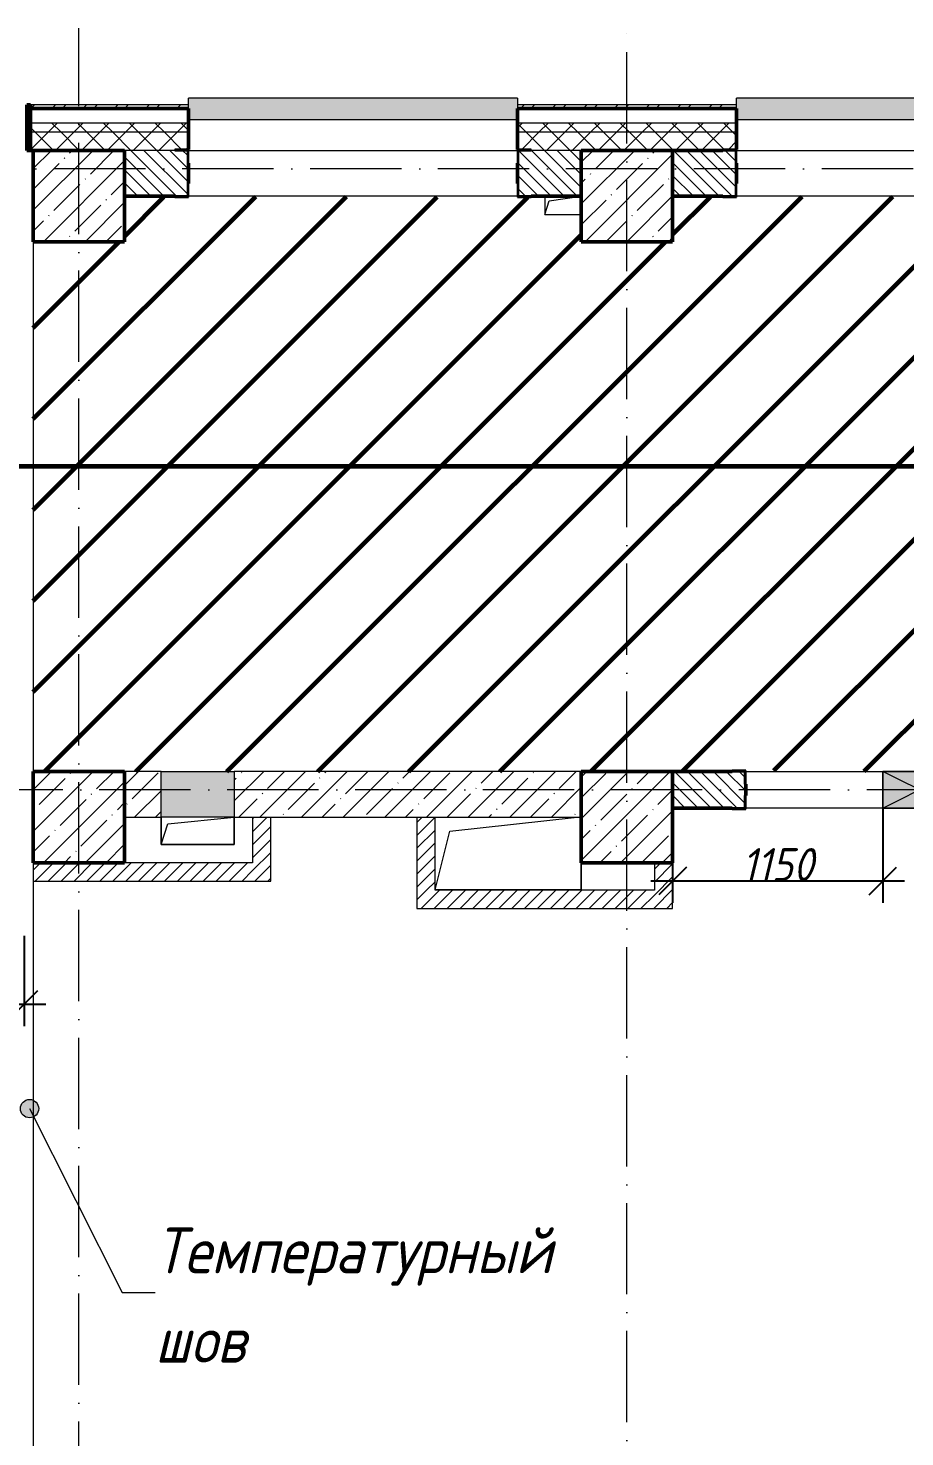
# Model space of a CAD drawing. Header units: millimetres. Extents: x -606178 to 312196, y -19338 to 632709.
# Drawn here: x -387508 to -382710, y 454233 to 461945 of the extents above; entities that cross this region are included whole.
import ezdxf

# ---------------------------------------------------------------- set-up
doc = ezdxf.new("R2010")
doc.units = ezdxf.units.MM
doc.linetypes.add('50_200_ШТРИХ_1Т_ш5_п1_п1_', pattern=[700, 500, -100, 0, -100])
for name, color, linetype, lineweight in [('6.4.1) Окр пт с инж. ПТ2.16', 3, 'Continuous', 60), ('A-____-____-DIMS', 7, 'Continuous', 9), ('A-DETL-GENF-OTLN', 7, 'Continuous', 9), ('A-FLOR-____-OTLN', 7, 'Continuous', 9), ('A-GENM-____-MCUT', 7, 'Continuous', 25), ('A-GENM-____-OTLN', 7, 'Continuous', 9), ('A-GENM-____-OTLN-1', 7, 'Continuous', 25), ('A-GLAZ-____-OTLN', 7, 'Continuous', 9), ('A-WALL-____-MCUT-1', 7, 'Continuous', 9), ('A-WALL-____-MCUT-2', 7, 'Continuous', 50), ('A-WALL-____-MCUT-3', 7, 'Continuous', 9), ('A-WALL-____-OTLN', 7, 'Continuous', 9), ('A-WALL-____-PATT-1', 7, 'Continuous', 9), ('A-WALL-FNSH-MCUT-1', 7, 'Continuous', 9), ('G-____-____-TEXT', 7, 'Continuous', 9), ('I-WALL-____-OTLN', 7, 'Continuous', 9), ('S-COLS-____-MCUT', 7, 'Continuous', 50), ('S-COLS-____-OTLN', 7, 'Continuous', 9), ('S-GRID-____-OTLN-1', 7, '50_200_ШТРИХ_1Т_ш5_п1_п1_', 9)]:
    doc.layers.add(name, color=color, linetype=linetype, lineweight=lineweight)
doc.layers.add('A-GLAZ-____-OTLN-1', color=7, linetype='Continuous', lineweight=9, true_color=0xc0c0c0)
doc.styles.add('ISOCPEUR_I', font='isocpeui.ttf', dxfattribs={"width": 0.9, "height": 2.5})
doc.styles.add('ISOCPEUR_I_10', font='isocpeui.ttf', dxfattribs={"width": 0.9, "height": 180})
doc.dimstyles.new('ISO-1_8_0_9К_СРЕДНИЙ_Кладочные_3', dxfattribs={"dimscale": 304.8, "dimtxt": 179.276612, "dimasz": 0.492126, "dimexe": 0.393701, "dimexo": 0, "dimgap": 0, "dimtad": 1, "dimdec": 3, "dimrnd": 0.001, "dimdsep": 46, "dimtxsty": 'ISOCPEUR_I_10', "dimblk1": 'OBLIQUE', "dimblk2": 'OBLIQUE', "dimsah": 1, "dimcen": 0.09, "dimdle": 0.393701, "dimazin": 0, "dimtfac": 1, "dimtdec": 4, "dimtix": 1, "dimtmove": 0, "dimatfit": 3, "dimfxl": 1, "dimtvp": 1, "dimtolj": 1, "dimtzin": 0, "dimarcsym": 2})
pattern_1 = [(45, (-425830.77, 451794.26), (-114.04925, 114.04925), []), (45, (-425716.72, 451794.26), (-114.04925, 114.04925), [201.612, -40.322, 3.353, -36.97])]
pattern_2 = [(135, (-425830.77, 451794.26), (-35.35534, -35.35534), [])]
pattern_3 = [(45, (-425830.77, 451794.26), (-35.35534, 35.35534), [])]
pattern_4 = [(45, (-425830.77, 451794.26), (-70.71068, 70.71068), []), (135, (-425830.77, 451794.26), (-70.71068, -70.71068), [])]

# ---------------------------------------------------------------- blocks, each defined once
blk = doc.blocks.new('BSC_Колонна _Прямоугольная - 500х500-V97-АР1_План отверстий 1 этажа в осях 1-64_А-ГГ')
at = {"layer": 'S-COLS-____-OTLN'}
h = blk.add_hatch(dxfattribs=at)
h.set_pattern_fill('FP_129', color=256, style=0, pattern_type=2)
h.set_pattern_definition([(45, (-38600, -5831.04), (-114.04925, 114.04925), []), (45, (-38485.95, -5831.04), (-114.04925, 114.04925), [201.613, -40.323, 3.353, -36.97])])
h.paths.add_polyline_path([(-250, -250), (250, -250), (250, 250), (-250, 250)], flags=0)
at = {"layer": 'S-COLS-____-MCUT'}
for p, q in [((250, 250), (-250, 250)), ((-250, 250), (-250, -250)), ((250, -250), (250, 250)), ((-250, -250), (250, -250))]:
    blk.add_line(p, q, dxfattribs=at)
blk = doc.blocks.new('BSC_Колонна _Прямоугольная - 500х500-V142-АР1_План отверстий 1 этажа в осях 1-64_А-ГГ')
at = {"layer": 'S-COLS-____-OTLN'}
h = blk.add_hatch(dxfattribs=at)
h.set_pattern_fill('FP_176', color=256, style=0, pattern_type=2)
h.set_pattern_definition([(45, (-41600, -5831.04), (-114.04925, 114.04925), []), (45, (-41485.95, -5831.04), (-114.04925, 114.04925), [201.613, -40.323, 3.353, -36.97])])
h.paths.add_polyline_path([(-250, -250), (250, -250), (250, 250), (-250, 250)], flags=0)
at = {"layer": 'S-COLS-____-MCUT'}
for p, q in [((250, 250), (-250, 250)), ((-250, 250), (-250, -250)), ((250, -250), (250, 250)), ((-250, -250), (250, -250))]:
    blk.add_line(p, q, dxfattribs=at)
blk = doc.blocks.new('Фахверк_СКБ_Уголок - 200_4010-27904266-АР1_План отверстий 1 этажа в осях 1-64_А-ГГ')
at = {"layer": 'A-GENM-____-MCUT'}
for p, q in [((125, 156), (50, 156)), ((50, 156), (50, 150)), ((125, 81), (125, 156)), ((50, 150), (119, 150)), ((119, 150), (119, 81)), ((119, 81), (125, 81)), ((125, 19), (119, 19)), ((119, 19), (119, -50)), ((125, -56), (125, 19)), ((119, -50), (50, -50)), ((50, -50), (50, -56)), ((50, -56), (125, -56))]:
    blk.add_line(p, q, dxfattribs=at)
blk = doc.blocks.new('Фахверк_СКБ_Уголок - 250_2700-27497298-АР1_План отверстий 1 этажа в осях 1-64_А-ГГ')
at = {"layer": 'A-GENM-____-MCUT'}
for p, q in [((200, 181), (125, 181)), ((125, 181), (125, 106)), ((131, 106), (131, 175)), ((131, 175), (200, 175)), ((200, 175), (200, 181)), ((125, 106), (131, 106)), ((131, -6), (125, -6)), ((125, -6), (125, -81)), ((131, -75), (131, -6)), ((200, -75), (131, -75)), ((200, -81), (200, -75)), ((125, -81), (200, -81))]:
    blk.add_line(p, q, dxfattribs=at)
blk = doc.blocks.new('AR_Отверстие Ниша - Лючок-32405722-АР1_План отверстий 1 этажа в осях 1-64_А-ГГ')
at = {"layer": 'A-GLAZ-____-OTLN-1'}
blk.add_hatch(color=256, dxfattribs=at).paths.add_polyline_path([(200, -125), (200, 125), (-200, 125), (-200, -125)], flags=0)
at = {"layer": 'A-GLAZ-____-OTLN'}
for p, q in [((-200, 125), (200, 125)), ((-200, -125), (-200, 125)), ((200, 125), (200, -125)), ((200, -125), (-200, -125))]:
    blk.add_line(p, q, dxfattribs=at)
blk = doc.blocks.new('AR_Отверстие прямоугольное _в плите_ - AR_Отверстие прямоугольное _в плите_-30459225-АР1_План отверстий 1 этажа в осях 1-64_А-ГГ')
at = {"layer": 'A-GENM-____-OTLN'}
for p, q in [((-200, 75), (-200, -75)), ((-200, -75), (-162.5, 37.5)), ((-162.5, 37.5), (200, 75)), ((200, -75), (200, 75)), ((-200, -75), (200, -75))]:
    blk.add_line(p, q, dxfattribs=at)
blk = doc.blocks.new('AR_Отверстие прямоугольное _в плите_ - AR_Отверстие прямоугольное _в плите_-V178-АР1_План отверстий 1 этажа в осях 1-64_А-ГГ')
at = {"layer": 'A-GENM-____-OTLN'}
for p, q in [((-100, 50), (-100, -50)), ((-100, -50), (-75, 25)), ((-75, 25), (100, 50)), ((-100, -50), (100, -50))]:
    blk.add_line(p, q, dxfattribs=at)
blk = doc.blocks.new('AR_Отверстие прямоугольное _в плите_ - AR_Отверстие прямоугольное _в плите_-30552658-АР1_План отверстий 1 этажа в осях 1-64_А-ГГ')
at = {"layer": 'A-GENM-____-OTLN'}
for p, q in [((-320, 120), (377.4, 197.5)), ((-400, -200), (-320, 120)), ((400, -200), (400, -52.5)), ((-400, -200), (400, -200))]:
    blk.add_line(p, q, dxfattribs=at)
blk = doc.blocks.new('Отлив_СКБ - Отлив витража_120_НВФ-31885689-АР1_План отверстий 1 этажа в осях 1-64_А-ГГ')
at = {"layer": 'A-GLAZ-____-OTLN-1'}
for points in [[(1800, 2), (1800, 120), (0, 120), (0, 2), (1264.5, 2)], [(1264.5, 0), (1800, 0), (1800, 2), (0, 2), (0, 0)]]:
    blk.add_hatch(color=256, dxfattribs=at).paths.add_polyline_path(points, flags=0)
at = {"layer": 'A-GLAZ-____-OTLN'}
for p, q in [((0, 83), (0, 120)), ((1800, 120), (0, 120)), ((1800, 120), (1800, 83)), ((0, 2), (1800, 2)), ((1800, 0), (0, 0))]:
    blk.add_line(p, q, dxfattribs=at)
blk = doc.blocks.new('Стены 4 - Стены 4-31195499-АР1_План отверстий 1 этажа в осях 1-64_А-ГГ')
at = {"layer": 'A-WALL-____-MCUT-2'}
for p, q in [((-1798.5, 41030.2), (-1798.5, 41010.2)), ((-1548.5, 41030.2), (-1798.5, 41030.2)), ((-1548.5, 41010.2), (-1548.5, 41030.2)), ((-1798.5, 41010.2), (-1548.5, 41010.2))]:
    blk.add_line(p, q, dxfattribs=at)
blk = doc.blocks.new('AR_Отверстие прямоугольное _в стене__БезПР - AR_Отверстие прямоугольное _в стене__БезПР-36428632-АР1_План отверстий 1 этажа в осях 1-64_А-ГГ')
at = {"layer": 'A-GLAZ-____-OTLN'}
blk.add_hatch(color=256, dxfattribs=at).paths.add_polyline_path([(-200, 100), (-200, -100), (200, -100), (200, 100)], flags=0)
at = {"layer": 'A-DETL-GENF-OTLN'}
for p, q in [((-200, -100), (-200, 100)), ((-200, 100), (200, 100)), ((200, 100), (-200, -100)), ((-200, 100), (200, -100)), ((200, 100), (-200, 100)), ((-200, 100), (-200, -100)), ((200, 100), (200, -100)), ((200, -100), (200, 100)), ((200, -100), (-200, -100)), ((-200, -100), (200, -100))]:
    blk.add_line(p, q, dxfattribs=at)
at = {"layer": 'A-GLAZ-____-OTLN'}
blk.add_line((200, 100), (-200, 100), dxfattribs=at)
blk = doc.blocks.new('_Oblique')
at = {"color": 0, "linetype": 'ByBlock', "lineweight": -2}
blk.add_line((-0.5, -0.5), (0.5, 0.5), dxfattribs=at)
blk = doc.blocks.new('*D4298')
at = {"layer": 'A-____-____-DIMS', "color": 0, "lineweight": -2, "transparency": 16777216}
for p, q in [((-383980.8, 457675.3), (-383980.8, 457155.8)), ((-382830.8, 457675.3), (-382830.8, 457155.8)), ((-384100.8, 457275.8), (-382710.8, 457275.8))]:
    blk.add_line(p, q, dxfattribs=at)
at = {"layer": 'Defpoints', "color": 0, "transparency": 16777216}
for p in [(-383980.8, 457675.3), (-382830.8, 457675.3), (-382830.8, 457275.8)]:
    blk.add_point(p, dxfattribs=at)
at = {"layer": 'A-____-____-DIMS', "color": 0, "lineweight": -2, "transparency": 16777216, "xscale": 150, "yscale": 150, "zscale": 150, "rotation": 180}
blk.add_blockref('_Oblique', (-383980.8, 457275.8), dxfattribs=at)
at = {"layer": 'A-____-____-DIMS', "color": 0, "lineweight": -2, "transparency": 16777216, "xscale": 150, "yscale": 150, "zscale": 150}
blk.add_blockref('_Oblique', (-382830.8, 457275.8), dxfattribs=at)
at = {"layer": 'A-____-____-DIMS', "color": 0, "transparency": 16777216, "insert": (-383405.8, 457365.8), "char_height": 180, "width": 463.361, "attachment_point": 5, "style": 'ISOCPEUR_I_10'}
blk.add_mtext('\\A1;1150', dxfattribs=at)
blk = doc.blocks.new('*D4213')
at = {"layer": 'A-____-____-DIMS', "color": 0, "lineweight": -2, "transparency": 16777216}
for p, q in [((-388230.8, 456975.3), (-388230.8, 456480.9)), ((-387530.8, 456975.3), (-387530.8, 456480.9)), ((-388350.8, 456600.9), (-387410.8, 456600.9))]:
    blk.add_line(p, q, dxfattribs=at)
at = {"layer": 'Defpoints', "color": 0, "transparency": 16777216}
for p in [(-388230.8, 456975.3), (-387530.8, 456975.3), (-387530.8, 456600.9)]:
    blk.add_point(p, dxfattribs=at)
at = {"layer": 'A-____-____-DIMS', "color": 0, "lineweight": -2, "transparency": 16777216, "xscale": 150, "yscale": 150, "zscale": 150, "rotation": 180}
blk.add_blockref('_Oblique', (-388230.8, 456600.9), dxfattribs=at)
at = {"layer": 'A-____-____-DIMS', "color": 0, "lineweight": -2, "transparency": 16777216, "xscale": 150, "yscale": 150, "zscale": 150}
blk.add_blockref('_Oblique', (-387530.8, 456600.9), dxfattribs=at)
at = {"layer": 'A-____-____-DIMS', "color": 0, "transparency": 16777216, "insert": (-387880.8, 456692), "char_height": 180, "width": 409.578, "attachment_point": 5, "style": 'ISOCPEUR_I_10'}
blk.add_mtext('\\A1;700', dxfattribs=at)

msp = doc.modelspace()

# ---------------------------------------------------------------- hatches: boundary and pattern name
at = {"layer": '6.4.1) Окр пт с инж. ПТ2.16'}
h = msp.add_hatch(dxfattribs=at)
h.set_pattern_fill('ANSI31', color=256, scale=111)
h.paths.add_polyline_path([(-381180.7712, 459725.3011), (-381180.7712, 460225.3011), (-381180.7712, 460775.3011), (-381480.7712, 460775.3011), (-381480.7712, 460925.3011), (-381680.7712, 460925.3011), (-381680.7712, 461025.3011), (-381755.7712, 461025.3011), (-381755.7712, 461019.3011), (-381830.7712, 461019.3011), (-383630.7712, 461025.3011), (-383630.7712, 461019.3011), (-383705.7712, 461019.3011), (-383980.7712, 461025.3011), (-383980.7712, 460775.3011), (-384480.7712, 460775.3011), (-384480.7712, 460925.3011), (-384680.7712, 460925.3011), (-384680.7712, 461025.3011), (-384755.7712, 461025.3011), (-384755.7712, 461019.3011), (-384830.7712, 461019.3011), (-386630.7712, 461025.3011), (-386630.7712, 461019.3011), (-386705.7712, 461019.3011), (-386980.7712, 461025.3011), (-386980.7712, 460775.3011), (-387480.7712, 460775.3011), (-387480.7712, 457875.3011), (-386980.7712, 457875.3011), (-386780.7712, 457875.3011), (-386380.7712, 457875.3011), (-384480.7712, 457875.3011), (-383980.7712, 457875.3011), (-383655.7712, 457875.3011), (-383655.7712, 457881.3011), (-383580.7712, 457881.3011), (-382830.7712, 457875.3011), (-382430.7712, 457875.3011), (-381880.7712, 457875.3011), (-381880.7712, 457881.3011), (-381805.7712, 457881.3011), (-381480.7712, 457875.3011), (-381180.7712, 457875.3011), (-381180.7712, 458575.3011)])
at = {"layer": 'A-WALL-____-PATT-1'}
h = msp.add_hatch(dxfattribs=at)
h.set_pattern_fill('FP_3', color=256, style=0, pattern_type=2)
h.set_pattern_definition([(45, (-425830.77, 451794.26), (-85.53659, 85.53659), []), (45, (-425773.75, 451794.26), (-85.53659, 85.53659), [])])
h.paths.add_polyline_path([(-353965.7712, 461505.3011), (-353965.7712, 461525.3011), (-357830.7712, 461525.3011), (-357830.7712, 461505.3011), (-355147.1498, 461505.3011)], flags=0)
h.paths.add_polyline_path([(-359630.7712, 461505.3011), (-359630.7712, 461525.3011), (-360830.7712, 461525.3011), (-360830.7712, 461505.3011), (-360449.5426, 461505.3011)], flags=0)
h.paths.add_polyline_path([(-363100.7391, 461505.3011), (-362630.7712, 461505.3011), (-362630.7712, 461525.3011), (-363830.7712, 461525.3011), (-363830.7712, 461505.3011)], flags=0)
h.paths.add_polyline_path([(-371630.7712, 461505.3011), (-371630.7712, 461525.3011), (-372830.7712, 461525.3011), (-372830.7712, 461505.3011), (-372821.7926, 461505.3011)], flags=0)
h.paths.add_polyline_path([(-374630.7712, 461505.3011), (-374630.7712, 461525.3011), (-375830.7712, 461525.3011), (-375830.7712, 461505.3011)], flags=0)
h.paths.add_polyline_path([(-380630.7712, 461505.3011), (-380630.7712, 461525.3011), (-381830.7712, 461525.3011), (-381830.7712, 461505.3011), (-381659.1141, 461505.3011)], flags=0)
h.paths.add_polyline_path([(-377630.7712, 461505.3011), (-377630.7712, 461525.3011), (-378830.7712, 461525.3011), (-378830.7712, 461505.3011), (-378124.1855, 461505.3011)], flags=0)
h.paths.add_polyline_path([(-383630.7712, 461505.3011), (-383630.7712, 461525.3011), (-384830.7712, 461525.3011), (-384830.7712, 461505.3011), (-384310.3105, 461505.3011)], flags=0)
h.paths.add_polyline_path([(-387403.373, 461505.3011), (-386630.7712, 461505.3011), (-386630.7712, 461525.3011), (-387495.7712, 461525.3011), (-387495.7712, 461505.3011)], flags=0)
h = msp.add_hatch(dxfattribs=at)
h.set_pattern_fill('FP_1', color=256, style=0, pattern_type=2)
h.set_pattern_definition(pattern_4)
h.paths.add_polyline_path([(-353965.7712, 461375.3011), (-353965.7712, 461425.3011), (-357830.7712, 461425.3011), (-357830.7712, 461375.3011), (-355147.1498, 461375.3011)], flags=0)
h.paths.add_polyline_path([(-360449.5426, 461375.3011), (-359630.7712, 461375.3011), (-359630.7712, 461425.3011), (-360830.7712, 461425.3011), (-360830.7712, 461375.3011)], flags=0)
h.paths.add_polyline_path([(-362630.7712, 461375.3011), (-362630.7712, 461425.3011), (-363830.7712, 461425.3011), (-363830.7712, 461375.3011), (-363100.7391, 461375.3011)], flags=0)
h.paths.add_polyline_path([(-371630.7712, 461375.3011), (-371630.7712, 461425.3011), (-372830.7712, 461425.3011), (-372830.7712, 461375.3011), (-372821.7926, 461375.3011)], flags=0)
h.paths.add_polyline_path([(-374630.7712, 461375.3011), (-374630.7712, 461425.3011), (-375830.7712, 461425.3011), (-375830.7712, 461375.3011)], flags=0)
h.paths.add_polyline_path([(-378124.1855, 461375.3011), (-377630.7712, 461375.3011), (-377630.7712, 461425.3011), (-378830.7712, 461425.3011), (-378830.7712, 461375.3011)], flags=0)
h.paths.add_polyline_path([(-380630.7712, 461375.3011), (-380630.7712, 461425.3011), (-381830.7712, 461425.3011), (-381830.7712, 461375.3011), (-381659.1141, 461375.3011)], flags=0)
h.paths.add_polyline_path([(-383630.7712, 461375.3011), (-383630.7712, 461425.3011), (-384830.7712, 461425.3011), (-384830.7712, 461375.3011), (-384310.3105, 461375.3011)], flags=0)
h.paths.add_polyline_path([(-386961.5069, 461375.3011), (-386630.7712, 461375.3011), (-386630.7712, 461425.3011), (-387495.7712, 461425.3011), (-387495.7712, 461375.3011), (-387403.373, 461375.3011)], flags=0)
h = msp.add_hatch(dxfattribs=at)
h.set_pattern_fill('FP_1', color=256, style=0, pattern_type=2)
h.set_pattern_definition(pattern_4)
h.paths.add_polyline_path([(-354480.7712, 461275.3011), (-353965.7712, 461275.3011), (-353965.7712, 461375.3011), (-357830.7712, 461375.3011), (-357830.7712, 461281.3011), (-357755.7712, 461281.3011), (-357755.7712, 461275.3011), (-355147.1498, 461275.3011)], flags=0)
h.paths.add_polyline_path([(-359705.7712, 461275.3011), (-359705.7712, 461281.3011), (-359630.7712, 461281.3011), (-359630.7712, 461375.3011), (-360830.7712, 461375.3011), (-360830.7712, 461281.3011), (-360755.7712, 461281.3011), (-360755.7712, 461275.3011), (-360449.5426, 461275.3011)], flags=0)
h.paths.add_polyline_path([(-363480.7712, 461275.3011), (-362705.7712, 461275.3011), (-362705.7712, 461281.3011), (-362630.7712, 461281.3011), (-362630.7712, 461375.3011), (-363830.7712, 461375.3011), (-363830.7712, 461281.3011), (-363755.7712, 461281.3011), (-363755.7712, 461275.3011)], flags=0)
h.paths.add_polyline_path([(-371980.7712, 461275.3011), (-371705.7712, 461275.3011), (-371705.7712, 461281.3011), (-371630.7712, 461281.3011), (-371630.7712, 461375.3011), (-372830.7712, 461375.3011), (-372830.7712, 461281.3011), (-372755.7712, 461281.3011), (-372755.7712, 461275.3011), (-372480.7712, 461275.3011)], flags=0)
h.paths.add_polyline_path([(-375480.7712, 461275.3011), (-374705.7712, 461275.3011), (-374705.7712, 461281.3011), (-374630.7712, 461281.3011), (-374630.7712, 461375.3011), (-375830.7712, 461375.3011), (-375830.7712, 461281.3011), (-375755.7712, 461281.3011), (-375755.7712, 461275.3011)], flags=0)
h.paths.add_polyline_path([(-377705.7712, 461275.3011), (-377705.7712, 461281.3011), (-377630.7712, 461281.3011), (-377630.7712, 461375.3011), (-378830.7712, 461375.3011), (-378830.7712, 461281.3011), (-378755.7712, 461281.3011), (-378755.7712, 461275.3011), (-378124.1855, 461275.3011)], flags=0)
h.paths.add_polyline_path([(-380980.7712, 461275.3011), (-380705.7712, 461275.3011), (-380705.7712, 461281.3011), (-380630.7712, 461281.3011), (-380630.7712, 461375.3011), (-381830.7712, 461375.3011), (-381830.7712, 461281.3011), (-381755.7712, 461281.3011), (-381755.7712, 461275.3011), (-381659.1141, 461275.3011)], flags=0)
h.paths.add_polyline_path([(-383705.7712, 461275.3011), (-383705.7712, 461281.3011), (-383630.7712, 461281.3011), (-383630.7712, 461375.3011), (-384830.7712, 461375.3011), (-384830.7712, 461281.3011), (-384755.7712, 461281.3011), (-384755.7712, 461275.3011), (-384310.3105, 461275.3011)], flags=0)
h.paths.add_polyline_path([(-386980.7712, 461275.3011), (-386705.7712, 461275.3011), (-386705.7712, 461281.3011), (-386630.7712, 461281.3011), (-386630.7712, 461375.3011), (-387495.7712, 461375.3011), (-387495.7712, 461275.3011), (-387403.373, 461275.3011)], flags=0)
h = msp.add_hatch(dxfattribs=at)
h.set_pattern_fill('FP_6', color=256, style=0, pattern_type=2)
h.set_pattern_definition(pattern_2)
h.paths.add_polyline_path([(-384480.7712, 461025.3011), (-384480.7712, 461275.3011), (-384824.7712, 461275.3011), (-384824.7712, 461206.3011), (-384830.7712, 461206.3011), (-384830.7712, 461094.3011), (-384824.7712, 461094.3011), (-384824.7712, 461025.3011), (-384755.7712, 461025.3011)], flags=0)
h.paths.add_polyline_path([(-386636.7712, 461025.3011), (-386636.7712, 461094.3011), (-386630.7712, 461094.3011), (-386630.7712, 461206.3011), (-386636.7712, 461206.3011), (-386636.7712, 461275.3011), (-386980.7712, 461275.3011), (-386980.7712, 461025.3011), (-386705.7712, 461025.3011)], flags=0)
h = msp.add_hatch(dxfattribs=at)
h.set_pattern_fill('FP_6', color=256, style=0, pattern_type=2)
h.set_pattern_definition(pattern_2)
h.paths.add_polyline_path([(-383705.7712, 461025.3011), (-383636.7712, 461025.3011), (-383636.7712, 461094.3011), (-383630.7712, 461094.3011), (-383630.7712, 461206.3011), (-383636.7712, 461206.3011), (-383636.7712, 461275.3011), (-383980.7712, 461275.3011), (-383980.7712, 461025.3011)], flags=0)
h.paths.add_polyline_path([(-381824.7712, 461025.3011), (-381480.7712, 461025.3011), (-381480.7712, 461275.3011), (-381824.7712, 461275.3011), (-381824.7712, 461206.3011), (-381830.7712, 461206.3011), (-381830.7712, 461094.3011), (-381824.7712, 461094.3011), (-381824.7712, 461029.5868)], flags=0)
h = msp.add_hatch(dxfattribs=at)
h.set_pattern_fill('FP_27', color=256, style=0, pattern_type=2)
h.set_pattern_definition(pattern_1)
h.paths.add_polyline_path([(-384480.7712, 457625.3011), (-384480.7712, 457875.3011), (-386380.7712, 457875.3011), (-386380.7712, 457625.3011), (-385194.0427, 457625.3011)], flags=0)
h.paths.add_polyline_path([(-386980.7712, 457625.3011), (-386780.7712, 457625.3011), (-386780.7712, 457875.3011), (-386980.7712, 457875.3011)], flags=0)
h = msp.add_hatch(dxfattribs=at)
h.set_pattern_fill('FP_6', color=256, style=0, pattern_type=2)
h.set_pattern_definition(pattern_2)
h.paths.add_polyline_path([(-381874.7712, 457675.3011), (-381480.7712, 457675.3011), (-381480.7712, 457875.3011), (-381874.7712, 457875.3011), (-381874.7712, 457806.3011), (-381880.7712, 457806.3011), (-381880.7712, 457744.3011), (-381874.7712, 457744.3011), (-381874.7712, 457715.3011)], flags=0)
h.paths.add_polyline_path([(-383586.7712, 457675.3011), (-383586.7712, 457744.3011), (-383580.7712, 457744.3011), (-383580.7712, 457806.3011), (-383586.7712, 457806.3011), (-383586.7712, 457875.3011), (-383980.7712, 457875.3011), (-383980.7712, 457675.3011), (-383655.7712, 457675.3011)], flags=0)
h = msp.add_hatch(dxfattribs=at)
h.set_pattern_fill('FP_5', color=256, style=0, pattern_type=2)
h.set_pattern_definition(pattern_3)
h.paths.add_polyline_path([(-386180.7712, 457275.3011), (-386180.7712, 457625.3011), (-386280.7712, 457625.3011), (-386280.7712, 457275.3011)], flags=0)
h = msp.add_hatch(dxfattribs=at)
h.set_pattern_fill('FP_5', color=256, style=0, pattern_type=2)
h.set_pattern_definition(pattern_3)
h.paths.add_polyline_path([(-385280.7712, 457225.3011), (-385280.7712, 457625.3011), (-385380.7712, 457625.3011), (-385380.7712, 457225.3011)], flags=0)
h = msp.add_hatch(dxfattribs=at)
h.set_pattern_fill('FP_5', color=256, style=0, pattern_type=2)
h.set_pattern_definition(pattern_3)
h.paths.add_polyline_path([(-386280.7712, 457275.3011), (-386280.7712, 457375.3011), (-387480.7712, 457375.3011), (-387480.7712, 457275.3011), (-386961.5069, 457275.3011)], flags=0)
h = msp.add_hatch(dxfattribs=at)
h.set_pattern_fill('FP_5', color=256, style=0, pattern_type=2)
h.set_pattern_definition(pattern_3)
h.paths.add_polyline_path([(-383980.7712, 457125.3011), (-383980.7712, 457375.3011), (-384080.7712, 457375.3011), (-384080.7712, 457125.3011)], flags=0)
h = msp.add_hatch(dxfattribs=at)
h.set_pattern_fill('FP_5', color=256, style=0, pattern_type=2)
h.set_pattern_definition(pattern_3)
h.paths.add_polyline_path([(-384080.7712, 457125.3011), (-384080.7712, 457225.3011), (-385380.7712, 457225.3011), (-385380.7712, 457125.3011), (-385194.0427, 457125.3011)], flags=0)
at = {"layer": 'G-____-____-TEXT'}
h = msp.add_hatch(color=256, dxfattribs=at)
edge = h.paths.add_edge_path(flags=0)
edge.add_arc((-387500.7767, 456029.6654), 50, 0, 360)
at = {"layer": 'S-COLS-____-OTLN'}
h = msp.add_hatch(dxfattribs=at)
h.set_pattern_fill('FP_27', color=256, style=0, pattern_type=2)
h.set_pattern_definition(pattern_1)
h.paths.add_polyline_path([(-387480.7712, 460775.3011), (-386980.7712, 460775.3011), (-386980.7712, 461275.3011), (-387480.7712, 461275.3011), (-387480.7712, 461128.6851)], flags=0)
h = msp.add_hatch(dxfattribs=at)
h.set_pattern_fill('FP_27', color=256, style=0, pattern_type=2)
h.set_pattern_definition(pattern_1)
h.paths.add_polyline_path([(-384480.7712, 460775.3011), (-383980.7712, 460775.3011), (-383980.7712, 461275.3011), (-384480.7712, 461275.3011), (-384480.7712, 461128.6851)], flags=0)

# ---------------------------------------------------------------- linework, layer by layer
at = {"layer": '6.4.1) Окр пт с инж. ПТ2.16', "color": 1}
msp.add_lwpolyline([(-340001.2234, 457875.3011), (-340001.2234, 459544.4619), (-423566.7138, 459544.4619), (-423566.7138, 457875.3011)], dxfattribs=at)
at = {"layer": 'A-FLOR-____-OTLN'}
for p, q in [((-387480.7712, 460775.3011), (-387480.7712, 457875.3011)), ((-386780.7712, 457475.3011), (-386780.7712, 457625.3011)), ((-386380.7712, 457625.3011), (-386380.7712, 457475.3011)), ((-386380.7712, 457475.3011), (-386780.7712, 457475.3011)), ((-384480.7712, 457375.3011), (-384480.7712, 457227.8074)), ((-387480.7712, 457275.3011), (-387480.7712, 450375.3011)), ((-384480.7712, 457227.8074), (-385280.7712, 457227.8074))]:
    msp.add_line(p, q, dxfattribs=at)
at = {"layer": 'A-WALL-____-MCUT-1'}
for p, q in [((-386780.7712, 457875.3011), (-386980.7712, 457875.3011)), ((-384480.7712, 457875.3011), (-386380.7712, 457875.3011)), ((-386980.7712, 457625.3011), (-386780.7712, 457625.3011)), ((-386380.7712, 457625.3011), (-384480.7712, 457625.3011))]:
    msp.add_line(p, q, dxfattribs=at)
at = {"layer": 'A-WALL-____-MCUT-2'}
for p, q in [((-386630.7712, 461505.3011), (-387495.7712, 461505.3011)), ((-387495.7712, 461505.3011), (-387495.7712, 461275.3011)), ((-386630.7712, 461281.3011), (-386630.7712, 461505.3011)), ((-383630.7712, 461505.3011), (-384830.7712, 461505.3011)), ((-384830.7712, 461505.3011), (-384830.7712, 461281.3011)), ((-383630.7712, 461281.3011), (-383630.7712, 461505.3011)), ((-387495.7712, 461275.3011), (-386980.7712, 461275.3011)), ((-386980.7712, 461275.3011), (-386980.7712, 461025.3011)), ((-384480.7712, 461025.3011), (-384480.7712, 461275.3011)), ((-384480.7712, 461275.3011), (-383705.7712, 461275.3011)), ((-383980.7712, 461275.3011), (-383980.7712, 461025.3011)), ((-386630.7712, 461094.3011), (-386630.7712, 461206.3011)), ((-384830.7712, 461206.3011), (-384830.7712, 461094.3011)), ((-383630.7712, 461094.3011), (-383630.7712, 461206.3011)), ((-386980.7712, 461025.3011), (-386705.7712, 461025.3011)), ((-384755.7712, 461025.3011), (-384480.7712, 461025.3011)), ((-383980.7712, 461025.3011), (-383705.7712, 461025.3011)), ((-383655.7712, 457875.3011), (-383980.7712, 457875.3011)), ((-383580.7712, 457744.3011), (-383580.7712, 457806.3011)), ((-383980.7712, 457675.3011), (-383655.7712, 457675.3011))]:
    msp.add_line(p, q, dxfattribs=at)
at = {"layer": 'A-WALL-____-MCUT-3'}
for p, q in [((-386630.7712, 461425.3011), (-387495.7712, 461425.3011)), ((-383630.7712, 461425.3011), (-384830.7712, 461425.3011)), ((-386630.7712, 461375.3011), (-387495.7712, 461375.3011)), ((-383630.7712, 461375.3011), (-384830.7712, 461375.3011)), ((-386705.7712, 461275.3011), (-386980.7712, 461275.3011)), ((-384480.7712, 461275.3011), (-384755.7712, 461275.3011))]:
    msp.add_line(p, q, dxfattribs=at)
at = {"layer": 'A-WALL-____-OTLN'}
for p, q in [((-386630.7712, 461275.3011), (-384830.7712, 461275.3011)), ((-383630.7712, 461275.3011), (-381830.7712, 461275.3011)), ((-384830.7712, 461025.3011), (-386630.7712, 461025.3011)), ((-381830.7712, 461025.3011), (-383630.7712, 461025.3011))]:
    msp.add_line(p, q, dxfattribs=at)
at = {"layer": 'A-WALL-FNSH-MCUT-1'}
for p, q in [((-386630.7712, 461525.3011), (-387495.7712, 461525.3011)), ((-387495.7712, 461525.3011), (-387495.7712, 461505.3011)), ((-386630.7712, 461505.3011), (-386630.7712, 461525.3011)), ((-383630.7712, 461525.3011), (-384830.7712, 461525.3011)), ((-384830.7712, 461525.3011), (-384830.7712, 461505.3011)), ((-384830.7712, 461505.3011), (-384830.7712, 461505.3011)), ((-383630.7712, 461505.3011), (-383630.7712, 461525.3011)), ((-386280.7712, 457625.3011), (-386280.7712, 457375.3011)), ((-386180.7712, 457275.3011), (-386180.7712, 457625.3011)), ((-385380.7712, 457625.3011), (-385380.7712, 457125.3011)), ((-385280.7712, 457225.3011), (-385280.7712, 457625.3011)), ((-387480.7712, 457375.3011), (-387480.7712, 457275.3011)), ((-386280.7712, 457375.3011), (-386980.7712, 457375.3011)), ((-384080.7712, 457375.3011), (-384080.7712, 457225.3011)), ((-383980.7712, 457125.3011), (-383980.7712, 457375.3011)), ((-387480.7712, 457275.3011), (-386180.7712, 457275.3011)), ((-384080.7712, 457225.3011), (-385280.7712, 457225.3011)), ((-385380.7712, 457125.3011), (-383980.7712, 457125.3011))]:
    msp.add_line(p, q, dxfattribs=at)
at = {"layer": 'G-____-____-TEXT'}
for p, q in [((-387500.7767, 456029.6654), (-386993.7202, 455022.282)), ((-386993.7202, 455022.282), (-386814.0322, 455022.282))]:
    msp.add_line(p, q, dxfattribs=at)
msp.add_circle((-387500.7767, 456029.6654), 50, dxfattribs=at)
at = {"layer": 'I-WALL-____-OTLN'}
for p, q in [((-383580.7712, 457875.3011), (-382830.7712, 457875.3011)), ((-382830.7712, 457675.3011), (-383580.7712, 457675.3011))]:
    msp.add_line(p, q, dxfattribs=at)
at = {"layer": 'S-COLS-____-MCUT'}
for p, q in [((-386980.7712, 461275.3011), (-387480.7712, 461275.3011)), ((-387480.7712, 461275.3011), (-387480.7712, 460775.3011)), ((-386980.7712, 460775.3011), (-386980.7712, 461275.3011)), ((-383980.7712, 461275.3011), (-384480.7712, 461275.3011)), ((-384480.7712, 461275.3011), (-384480.7712, 460775.3011)), ((-383980.7712, 460775.3011), (-383980.7712, 461275.3011)), ((-387480.7712, 460775.3011), (-386980.7712, 460775.3011)), ((-384480.7712, 460775.3011), (-383980.7712, 460775.3011))]:
    msp.add_line(p, q, dxfattribs=at)
at = {"layer": 'S-GRID-____-OTLN-1'}
for p, q in [((-387230.7712, 447515.7004), (-387230.7712, 461944.7985)), ((-384230.7712, 447311.6528), (-384230.7712, 461944.7985)), ((-321756.3646, 461175.3011), (-430287.1336, 461175.3011)), ((-335511.9839, 457775.3011), (-430499.5414, 457775.3011))]:
    msp.add_line(p, q, dxfattribs=at)

# ---------------------------------------------------------------- block references
at = {"layer": 'A-GENM-____-OTLN'}
for name, p in [('AR_Отверстие прямоугольное _в плите_ - AR_Отверстие прямоугольное _в плите_-V178-АР1_План отверстий 1 этажа в осях 1-64_А-ГГ', (-384580.7712, 460975.3011)), ('AR_Отверстие прямоугольное _в плите_ - AR_Отверстие прямоугольное _в плите_-30459225-АР1_План отверстий 1 этажа в осях 1-64_А-ГГ', (-386580.7712, 457550.3011)), ('AR_Отверстие прямоугольное _в плите_ - AR_Отверстие прямоугольное _в плите_-30552658-АР1_План отверстий 1 этажа в осях 1-64_А-ГГ', (-384880.7712, 457427.8074))]:
    msp.add_blockref(name, p, dxfattribs=at)
at = {"layer": 'A-GENM-____-OTLN-1', "rotation": 180}
for p in [(-386505.7712, 461200.3011), (-383505.7712, 461200.3011)]:
    msp.add_blockref('Фахверк_СКБ_Уголок - 250_2700-27497298-АР1_План отверстий 1 этажа в осях 1-64_А-ГГ', p, dxfattribs=at)
at = {"layer": 'A-GENM-____-OTLN-1'}
for name, p in [('Фахверк_СКБ_Уголок - 250_2700-27497298-АР1_План отверстий 1 этажа в осях 1-64_А-ГГ', (-384955.7712, 461100.3011)), ('Фахверк_СКБ_Уголок - 200_4010-27904266-АР1_План отверстий 1 этажа в осях 1-64_А-ГГ', (-383705.7712, 457725.3011))]:
    msp.add_blockref(name, p, dxfattribs=at)
at = {"layer": 'A-GLAZ-____-OTLN'}
for name, p in [('Отлив_СКБ - Отлив витража_120_НВФ-31885689-АР1_План отверстий 1 этажа в осях 1-64_А-ГГ', (-386630.7712, 461442.3011)), ('Отлив_СКБ - Отлив витража_120_НВФ-31885689-АР1_План отверстий 1 этажа в осях 1-64_А-ГГ', (-383630.7712, 461442.3011)), ('AR_Отверстие Ниша - Лючок-32405722-АР1_План отверстий 1 этажа в осях 1-64_А-ГГ', (-386580.7712, 457750.3011))]:
    msp.add_blockref(name, p, dxfattribs=at)
at = {"layer": 'A-GLAZ-____-OTLN', "rotation": 180}
msp.add_blockref('AR_Отверстие прямоугольное _в стене__БезПР - AR_Отверстие прямоугольное _в стене__БезПР-36428632-АР1_План отверстий 1 этажа в осях 1-64_А-ГГ', (-382630.7712, 457775.3011), dxfattribs=at)
at = {"layer": 'A-WALL-____-OTLN', "rotation": 89.9999999999999}
msp.add_blockref('Стены 4 - Стены 4-31195499-АР1_План отверстий 1 этажа в осях 1-64_А-ГГ', (-346485.5292, 463073.8129), dxfattribs=at)
at = {"layer": 'S-COLS-____-OTLN'}
for name, p in [('BSC_Колонна _Прямоугольная - 500х500-V97-АР1_План отверстий 1 этажа в осях 1-64_А-ГГ', (-387230.7712, 457625.3011)), ('BSC_Колонна _Прямоугольная - 500х500-V142-АР1_План отверстий 1 этажа в осях 1-64_А-ГГ', (-384230.7712, 457625.3011))]:
    msp.add_blockref(name, p, dxfattribs=at)

# ---------------------------------------------------------------- texts
at = {"layer": 'G-____-____-TEXT', "char_height": 250, "attachment_point": 1, "style": 'ISOCPEUR_I'}
for s, insert, width in [('Температурный', (-386814.0322, 455378.1361), 2763.416813), ('шов', (-386814.0322, 454888.657), 656.582063)]:
    msp.add_mtext(s, dxfattribs=dict(at, insert=insert, width=width))

# ---------------------------------------------------------------- dimensions: what is measured, and where the dimension line sits
at = {"layer": 'A-____-____-DIMS'}
for base, p1, p2, override, picture, middle in [((-382830.7712, 457275.7791), (-383980.7712, 457675.3011), (-382830.7712, 457675.3011), {"dimpost": '<>', "dimfxl": 1150}, '*D4298', (-383405.7712, 457365.7791)), ((-387530.7712, 456600.8834), (-388230.7712, 456975.3011), (-387530.7712, 456975.3011), {"dimpost": '<>', "dimfxl": 700}, '*D4213', (-387880.7712, 456692.0425))]:
    dim = msp.add_linear_dim(base=base, p1=p1, p2=p2, dimstyle='ISO-1_8_0_9К_СРЕДНИЙ_Кладочные_3', override=override, dxfattribs=at)
    dim.commit()
    dim.dimension.update_dxf_attribs({"geometry": picture, "text_midpoint": middle})

doc.saveas('drawing.dxf')
